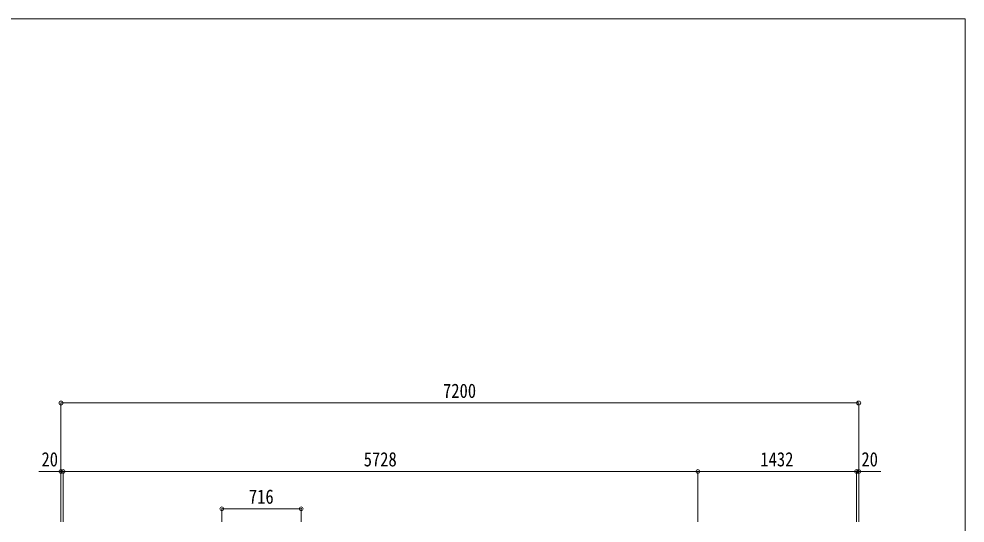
# Model space of a CAD drawing. Units: millimetres at full size. Extents: x -9783 to 9892, y -6828 to 6752.
# Drawn here: x 858 to 9397, y 2200 to 6752 of the extents above; entities that cross this region are included whole.
import ezdxf
from ezdxf.enums import TextEntityAlignment as Align

# ---------------------------------------------------------------- set-up
doc = ezdxf.new("R2010")
doc.units = ezdxf.units.MM
doc.header["$LTSCALE"] = 35
doc.header["$PDMODE"] = 32
doc.header["$PDSIZE"] = 35
doc.layers.add('0-A_寸法', color=6, linetype='Continuous', lineweight=9)
doc.layers.add('F-0_240', color=7, linetype='Continuous', lineweight=9)
doc.styles.add('ＭＳ ゴシック', font='')
doc.styles.get('ＭＳ ゴシック').set_extended_font_data('MS Gothic')

msp = doc.modelspace()

# ---------------------------------------------------------------- linework, layer by layer
at = {"layer": '0-A_寸法'}
for p, q in [((1237.35, 3284.63), (1237.35, 2210.66)), ((1237.35, 3284.63), (8437.33, 3284.63)), ((8437.33, 3284.63), (8437.33, 2210.66)), ((1237.35, 2666.23), (1037.35, 2666.23)), ((1237.35, 2666.23), (1237.35, 2210.66)), ((1257.35, 2666.23), (1237.35, 2666.23)), ((1257.35, 2666.23), (1257.35, 2210.66)), ((1257.35, 2666.23), (6985.33, 2666.23)), ((1257.35, 2666.23), (1257.35, 2210.66)), ((6985.33, 2666.23), (6985.33, 2210.66)), ((6985.33, 2666.23), (8417.33, 2666.23)), ((8417.33, 2666.23), (8417.33, 2210.66)), ((8417.33, 2666.23), (8437.33, 2666.23)), ((8437.33, 2666.23), (8437.33, 2210.66)), ((8437.33, 2666.23), (8637.33, 2666.23)), ((2689.35, 2329.26), (2689.35, 2211.65)), ((2689.35, 2329.26), (3405.35, 2329.26)), ((3405.35, 2329.26), (3405.35, 2211.65))]:
    msp.add_line(p, q, dxfattribs=at)
for p in [(1237.35, 3284.63), (8437.33, 3284.63), (1237.35, 2666.23), (1257.35, 2666.23), (6985.33, 2666.23), (8417.33, 2666.23), (8437.33, 2666.23), (2689.35, 2329.26), (3405.35, 2329.26)]:
    msp.add_point(p, dxfattribs=at)
at = {"layer": 'F-0_240', "color": 5}
for p, q in [((-9783.03, 6751.9), (9396.97, 6751.9)), ((9396.97, 6751.9), (9396.97, -6828.1))]:
    msp.add_line(p, q, dxfattribs=at)

# ---------------------------------------------------------------- texts
at = {"layer": '0-A_寸法', "color": 7, "style": 'ＭＳ ゴシック', "width": 0.85}
for s, p in [('7200', (4685.34, 3291.63)), ('20', (1061.35, 2673.23)), ('5728', (3969.34, 2673.23)), ('1432', (7549.33, 2673.23)), ('20', (8461.33, 2673.23)), ('716', (2933.35, 2336.26))]:
    msp.add_text(s, height=129, dxfattribs=at).set_placement(p, align=Align.BOTTOM_LEFT)

doc.saveas('drawing.dxf')
